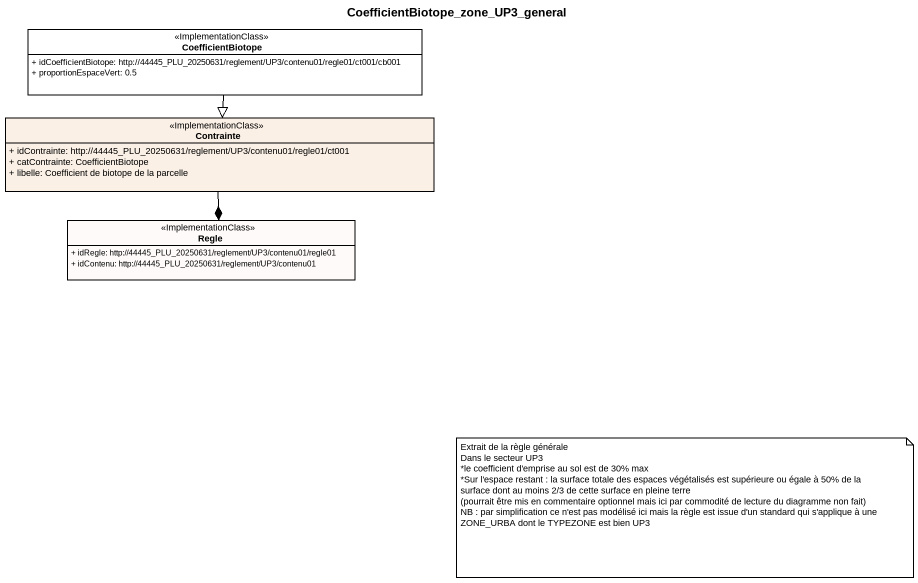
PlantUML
@startuml
title CoefficientBiotope_zone_UP3_general
hide circle
hide empty members
skinparam classAttributeIconSize 0
class CoefficientBiotope <<ImplementationClass>> {
  + idCoefficientBiotope: http://44445_PLU_20250631/reglement/UP3/contenu01/regle01/ct001/cb001
  + proportionEspaceVert: 0.5
}
class Contrainte <<ImplementationClass>> #FAF0E6 {
  + idContrainte: http://44445_PLU_20250631/reglement/UP3/contenu01/regle01/ct001
  + catContrainte: CoefficientBiotope
  + libelle: Coefficient de biotope de la parcelle
}
class Regle <<ImplementationClass>> #FFFAFA {
  + idRegle: http://44445_PLU_20250631/reglement/UP3/contenu01/regle01
  + idContenu: http://44445_PLU_20250631/reglement/UP3/contenu01
}
CoefficientBiotope --|> Contrainte
Contrainte --* Regle
note as N1
  Extrait de la règle générale
  Dans le secteur UP3
  *le coefficient d'emprise au sol est de 30% max
  *Sur l'espace restant : la surface totale des espaces végétalisés est supérieure ou égale à 50% de la surface dont au moins 2/3 de cette surface en pleine terre
  (pourrait être mis en commentaire optionnel mais ici par commodité de lecture du diagramme non fait)
  NB : par simplification ce n'est pas modélisé ici mais la règle est issue d'un standard qui s'applique à une ZONE_URBA dont le TYPEZONE est bien UP3
end note
@enduml
